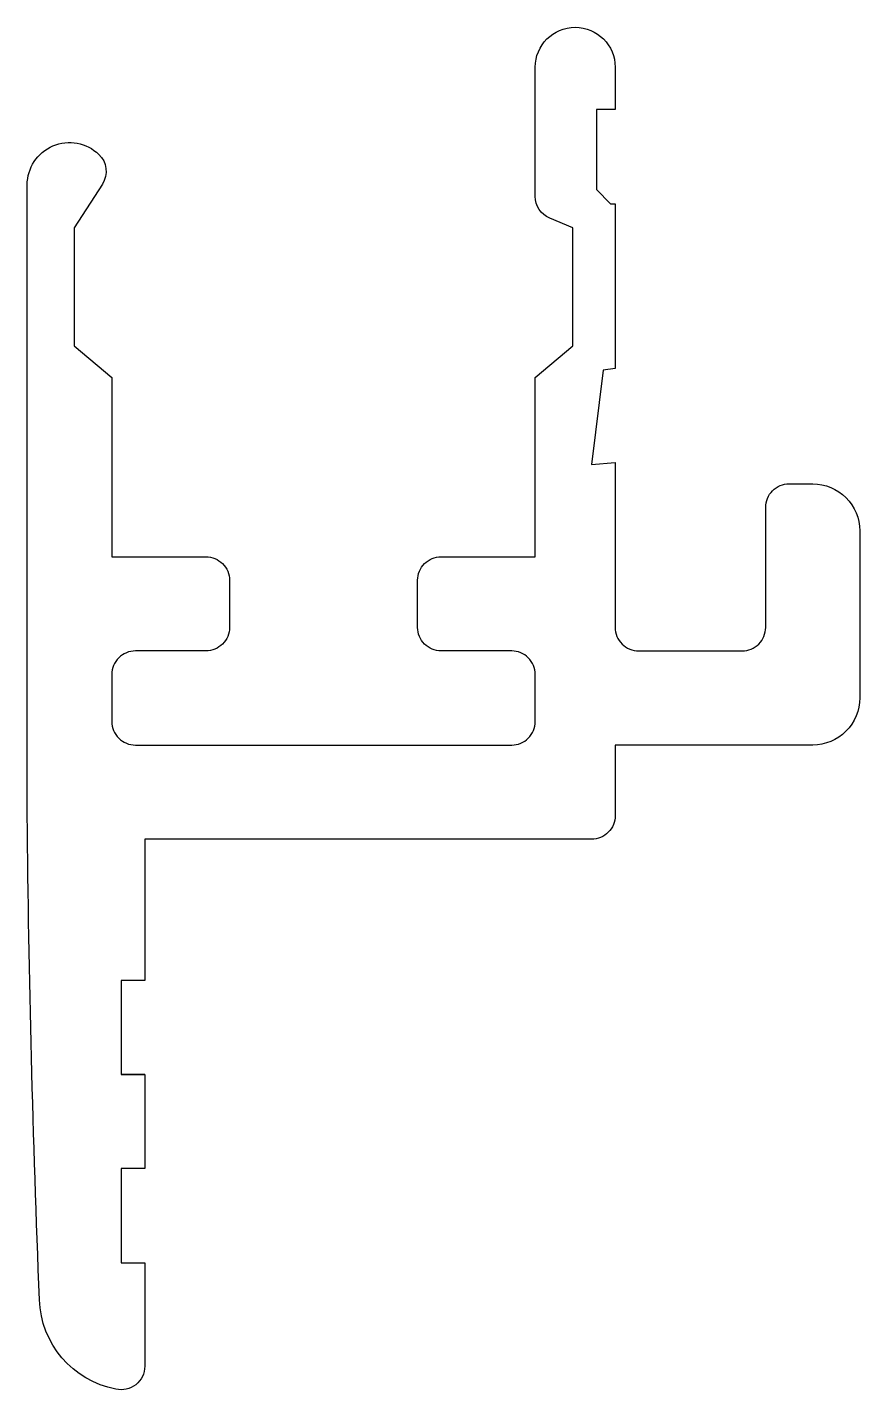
# Model space of a CAD drawing. Extents: x 161.2 to 178.9, y 205.2 to 234.2.
import ezdxf

# ---------------------------------------------------------------- set-up
doc = ezdxf.new("R2010")
doc.units = 0
doc.header["$LTSCALE"] = 15
doc.layers.get('0').update_dxf_attribs({"linetype": 'CONTINUOUS'})

msp = doc.modelspace()

# ---------------------------------------------------------------- linework, layer by layer
at = {"color": 0}
msp.add_lwpolyline([(172.843, 227.394), (172.843, 229.902), (172.351, 230.107, -0.302617), (172.043, 230.569), (172.043, 233.312, -1), (173.743, 233.312), (173.743, 232.412), (173.343, 232.412), (173.343, 230.712), (173.643, 230.412), (173.743, 230.412), (173.743, 229.912), (173.743, 226.912), (173.491, 226.875), (173.241, 224.875), (173.743, 224.912), (173.743, 221.412, 0.414214), (174.243, 220.912), (176.443, 220.912, 0.414214), (176.943, 221.412), (176.943, 223.962, -0.414214), (177.443, 224.462), (177.943, 224.462, -0.414214), (178.943, 223.462), (178.943, 219.912, -0.414214), (177.943, 218.912), (173.743, 218.912), (173.743, 217.412, -0.414214), (173.243, 216.912), (163.743, 216.912), (163.743, 213.912), (163.243, 213.912), (163.243, 211.912), (163.743, 211.912), (163.243, 211.912), (163.743, 211.912), (163.743, 209.912), (163.243, 209.912), (163.243, 207.912), (163.743, 207.912), (163.743, 205.714, -0.485557), (163.126, 205.228, -0.350521), (161.503, 207.126, -0.007456), (161.243, 217.412), (161.243, 230.812, -0.66059), (162.766, 231.462, -0.358823), (162.841, 230.831), (162.243, 229.902), (162.243, 227.394), (163.043, 226.718), (163.043, 222.912), (165.043, 222.912, -0.414214), (165.543, 222.412), (165.543, 221.412, -0.414214), (165.043, 220.912), (163.543, 220.912, 0.414214), (163.043, 220.412), (163.043, 219.412, 0.414214), (163.543, 218.912), (171.543, 218.912, 0.414214), (172.043, 219.412), (172.043, 220.412, 0.414214), (171.543, 220.912), (170.043, 220.912, -0.414214), (169.543, 221.412), (169.543, 222.412, -0.414214), (170.043, 222.912), (172.043, 222.912), (172.043, 226.718)], format="xyb", close=True, dxfattribs=at)

doc.saveas('drawing.dxf')
